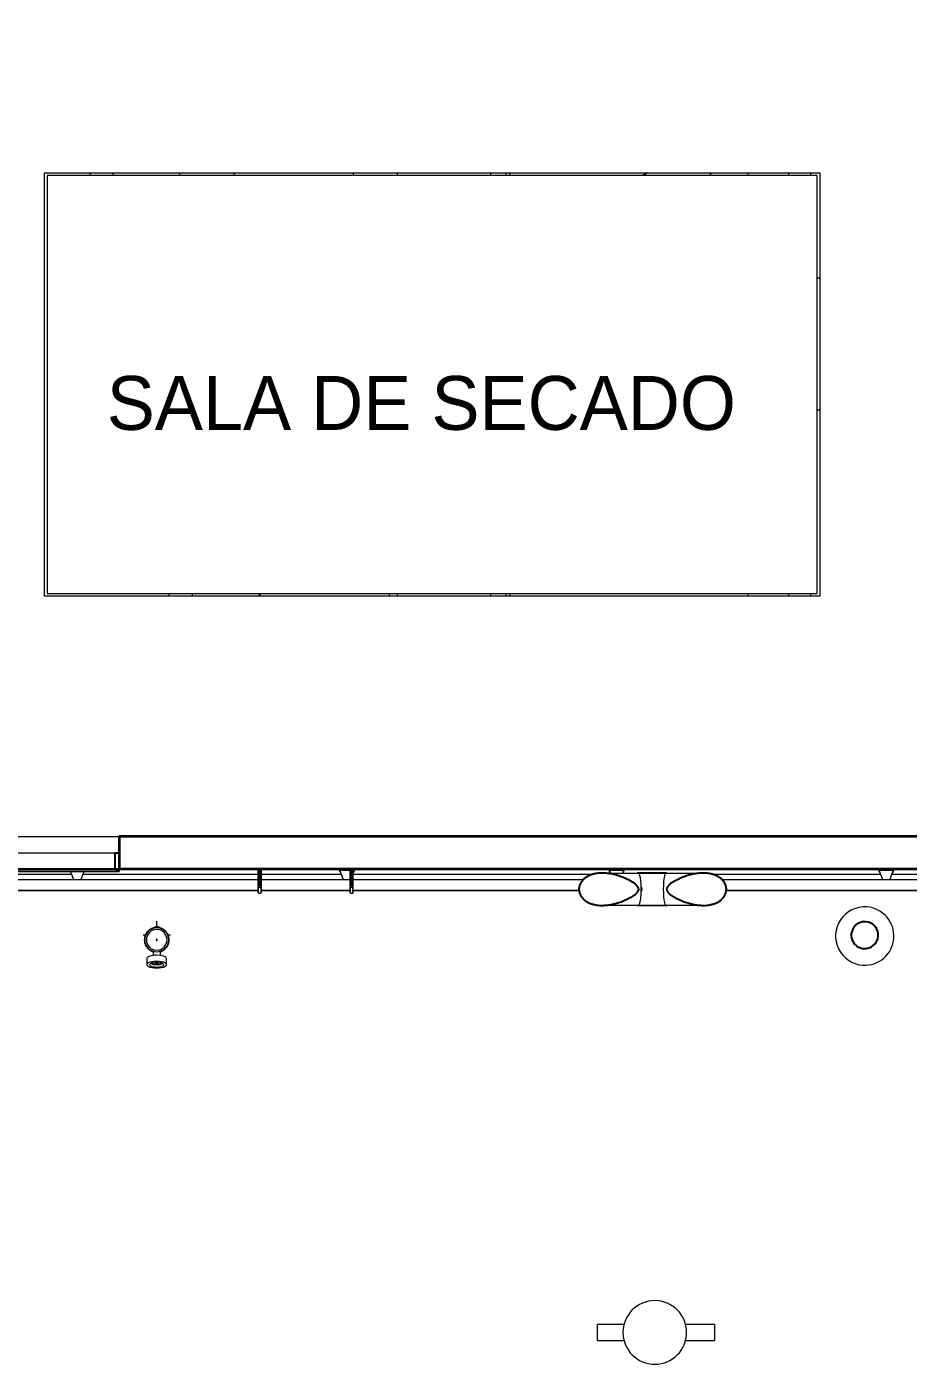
# Model space of a CAD drawing. Header units: metres. Extents: x -3 to 175, y -5 to 18.
# Drawn here: x 77.735 to 81.004, y 0.143 to 5.107 of the extents above; entities that cross this region are included whole.
import ezdxf

# ---------------------------------------------------------------- set-up
doc = ezdxf.new("R2010")
doc.units = ezdxf.units.M
for name, color, linetype, lineweight in [('A-FLOR', 7, 'Continuous', 9), ('A-FLOR-HRAL', 7, 'Continuous', 9), ('A-GENM', 7, 'Continuous', 9), ('A-WALL', 7, 'Continuous', 9), ('E-ELEC-EQPM', 7, 'Continuous', 9), ('G-ANNO-TEXT', 7, 'Continuous', 9), ('P-PIPE', 7, 'Continuous', 9), ('P-PIPE-CNTR', 7, 'Continuous', 9)]:
    doc.layers.add(name, color=color, linetype=linetype, lineweight=lineweight)
doc.styles.add('Century Gothic_1', font='GOTHIC.TTF', dxfattribs={"height": 0.2})

# ---------------------------------------------------------------- blocks, each defined once
blk = doc.blocks.new('Basic Wall _ Tabique exterior_Estructura Lamina Metalica - ___-2469500-N-Cubierta 01')
at = {"layer": 'A-WALL'}
for p, q in [((7.5694, 1.961), (6.6099, 1.961)), ((8.2608, 1.961), (7.6099, 1.961)), ((8.5694, 1.961), (8.2719, 1.961)), ((9.5011, 1.961), (8.6119, 1.961)), ((10.5694, 1.961), (9.9456, 1.961)), ((11.5694, 1.961), (10.6099, 1.961))]:
    blk.add_line(p, q, dxfattribs=at)
blk = doc.blocks.new('Bolardo - Bolardo-2116282-N-Cubierta 01')
at = {"layer": 'A-GENM'}
for p, q in [((-0.1171, 0.0268), (-0.2169, 0.0268)), ((-0.2169, -0.0332), (-0.2169, 0.0268)), ((0.2173, 0.0268), (0.1094, 0.0268)), ((0.2173, 0.0268), (0.2173, -0.0332)), ((-0.2169, -0.0332), (-0.1171, -0.0332)), ((0.1094, -0.0332), (0.2173, -0.0332))]:
    blk.add_line(p, q, dxfattribs=at)
for start, end in [(90, 270), (0, 90), (270, 0)]:
    blk.add_arc((-0.0038, -0.0032), 0.118, start, end, dxfattribs=at)
blk = doc.blocks.new('Railing - Railing-2694456-N-Cubierta 01')
at = {"layer": 'A-FLOR-HRAL'}
for p, q in [((8.2608, 1.941), (6.7935, 1.941)), ((8.6008, 1.941), (8.2719, 1.941)), ((9.4654, 1.941), (8.6119, 1.941)), ((12.0202, 1.941), (9.9813, 1.941)), ((3.5213, 1.901), (8.2609, 1.901)), ((8.2707, 1.901), (8.602, 1.901)), ((8.6119, 1.901), (9.4511, 1.901)), ((9.9956, 1.901), (12.0202, 1.901))]:
    blk.add_line(p, q, dxfattribs=at)
blk = doc.blocks.new('Handrail Type - Handrail_Internal_-2694641-N-Cubierta 01')
at = {"layer": 'A-FLOR-HRAL'}
for p, q in [((8.2608, 1.941), (6.7935, 1.941)), ((8.6008, 1.941), (8.2719, 1.941)), ((9.4654, 1.941), (8.6119, 1.941)), ((12.0202, 1.941), (9.9813, 1.941)), ((3.5213, 1.901), (8.2609, 1.901)), ((8.2707, 1.901), (8.602, 1.901)), ((8.6119, 1.901), (9.4511, 1.901)), ((9.9956, 1.901), (12.0202, 1.901))]:
    blk.add_line(p, q, dxfattribs=at)
blk = doc.blocks.new('Handrail Type - Handrail_Internal_-V128-N-Cubierta 01')
at = {"layer": 'A-FLOR-HRAL'}
for p, q in [((8.2608, 1.941), (6.7935, 1.941)), ((8.6008, 1.941), (8.2719, 1.941)), ((9.4654, 1.941), (8.6119, 1.941)), ((12.0202, 1.941), (9.9813, 1.941)), ((8.2609, 1.901), (3.5213, 1.901)), ((8.602, 1.901), (8.2707, 1.901)), ((9.4511, 1.901), (8.6119, 1.901)), ((12.0202, 1.901), (9.9956, 1.901))]:
    blk.add_line(p, q, dxfattribs=at)
blk = doc.blocks.new('Gerflor-Aluminium_Brackets-Escort_Wall_Mounted-55mm - Escort_Wall_Mounted_Bracket_55mm-2694134-N-Cubierta 01')
at = {"layer": 'A-FLOR-HRAL'}
for p, q in [((-0.0275, 0.0595), (-0.0275, 0.055)), ((-0.0275, 0.055), (0.0275, 0.055)), ((0.0275, 0.055), (0.0275, 0.0595))]:
    blk.add_line(p, q, dxfattribs=at)
for centre, radius, start, end in [((-0.1313, -0.0058), 0.1203, 13.8709, 27.0168), ((0.1327, -0.0062), 0.1218, 153.1183, 166.1019)]:
    blk.add_arc(centre, radius, start, end, dxfattribs=at)
for points, knots in [([(-0.0275, 0.055), (-0.0275, 0.055), (-0.0274, 0.0549), (-0.0272, 0.0544), (-0.0269, 0.054), (-0.0267, 0.0535), (-0.0264, 0.0531), (-0.026, 0.0525), (-0.0257, 0.0519), (-0.0255, 0.0515), (-0.0253, 0.0512), (-0.0249, 0.0503), (-0.0245, 0.0495), (-0.0241, 0.0488)], [0, 0, 0, 0, 0.142857, 0.285714, 0.357143, 0.428571, 0.5, 0.571429, 0.678571, 0.705357, 0.732143, 0.785714, 1, 1, 1, 1]), ([(0.0241, 0.0488), (0.0244, 0.0493), (0.0248, 0.0501), (0.0254, 0.0512), (0.0258, 0.052), (0.0261, 0.0525), (0.0264, 0.0531), (0.0267, 0.0535), (0.0269, 0.054), (0.0272, 0.0544), (0.0274, 0.0549), (0.0275, 0.055), (0.0275, 0.055)], [0, 0, 0, 0, 0.142857, 0.285714, 0.357143, 0.428571, 0.5, 0.571429, 0.642857, 0.714286, 0.857143, 1, 1, 1, 1])]:
    blk.add_open_spline(points, degree=3, knots=knots, dxfattribs=at)
for points in [[(-0.023, 0.0465), (-0.0242, 0.0492), (-0.0256, 0.0518), (-0.0271, 0.0543)], [(0.0271, 0.0543), (0.0256, 0.0518), (0.0243, 0.0492), (0.023, 0.0465)], [(-0.0178, 0.0341), (-0.0185, 0.036), (-0.0192, 0.0378), (-0.0199, 0.0396)], [(-0.0138, 0.02), (-0.0143, 0.0222), (-0.0148, 0.0245), (-0.0155, 0.0267)], [(-0.0145, 0.023), (-0.0142, 0.022), (-0.014, 0.021), (-0.0138, 0.02)], [(0.0155, 0.0267), (0.0149, 0.0245), (0.0143, 0.0222), (0.0138, 0.02)], [(0.0138, 0.02), (0.0141, 0.021), (0.0143, 0.022), (0.0145, 0.023)], [(0.02, 0.0396), (0.0192, 0.0378), (0.0185, 0.0359), (0.0178, 0.0341)]]:
    blk.add_open_spline(points, degree=3, dxfattribs=at)
blk = doc.blocks.new('Gerflor-Aluminium_Brackets-Escort_Wall_Mounted-55mm - Escort_Wall_Mounted_Bracket_55mm-V130-N-Cubierta 01')
at = {"layer": 'A-FLOR-HRAL'}
for p, q in [((-0.0275, 0.0595), (-0.0275, 0.055)), ((-0.0275, 0.055), (0.0275, 0.055)), ((0.0275, 0.055), (0.0275, 0.0595))]:
    blk.add_line(p, q, dxfattribs=at)
for centre, radius, start, end in [((-0.1313, -0.0058), 0.1203, 24.9441, 27.0168), ((0.1327, -0.0062), 0.1218, 153.1183, 155.1647)]:
    blk.add_arc(centre, radius, start, end, dxfattribs=at)
for points, knots in [([(-0.0275, 0.055), (-0.0275, 0.055), (-0.0274, 0.0549), (-0.0272, 0.0544), (-0.0269, 0.054), (-0.0267, 0.0535), (-0.0264, 0.0531), (-0.026, 0.0525), (-0.0257, 0.0519), (-0.0255, 0.0515), (-0.0253, 0.0512), (-0.0249, 0.0503), (-0.0245, 0.0495), (-0.0241, 0.0488)], [0, 0, 0, 0, 0.142857, 0.285714, 0.357143, 0.428571, 0.5, 0.571429, 0.678571, 0.705357, 0.732143, 0.785714, 1, 1, 1, 1]), ([(0.0241, 0.0488), (0.0244, 0.0493), (0.0248, 0.0501), (0.0254, 0.0512), (0.0258, 0.052), (0.0261, 0.0525), (0.0264, 0.0531), (0.0267, 0.0535), (0.0269, 0.054), (0.0272, 0.0544), (0.0274, 0.0549), (0.0275, 0.055), (0.0275, 0.055)], [0, 0, 0, 0, 0.142857, 0.285714, 0.357143, 0.428571, 0.5, 0.571429, 0.642857, 0.714286, 0.857143, 1, 1, 1, 1])]:
    blk.add_open_spline(points, degree=3, knots=knots, dxfattribs=at)
for points in [[(-0.023, 0.0465), (-0.0242, 0.0492), (-0.0256, 0.0518), (-0.0271, 0.0543)], [(0.0271, 0.0543), (0.0256, 0.0518), (0.0243, 0.0492), (0.023, 0.0465)]]:
    blk.add_open_spline(points, degree=3, dxfattribs=at)
blk = doc.blocks.new('Gerflor-Aluminium_Brackets-Escort_Wall_Mounted-55mm - Escort_Wall_Mounted_Bracket_55mm-V131-N-Cubierta 01')
at = {"layer": 'A-FLOR-HRAL'}
for p, q in [((-0.0275, 0.0595), (-0.0275, 0.055)), ((-0.0275, 0.055), (0.0113, 0.055)), ((0.0223, 0.055), (0.0275, 0.055)), ((0.0275, 0.055), (0.0275, 0.0595))]:
    blk.add_line(p, q, dxfattribs=at)
for centre, radius, start, end in [((-0.1313, -0.0058), 0.1203, 13.8709, 27.0168), ((0.1327, -0.0062), 0.1218, 153.1183, 155.2303)]:
    blk.add_arc(centre, radius, start, end, dxfattribs=at)
for points, knots in [([(-0.0275, 0.055), (-0.0275, 0.055), (-0.0274, 0.0549), (-0.0272, 0.0544), (-0.0269, 0.054), (-0.0267, 0.0535), (-0.0264, 0.0531), (-0.026, 0.0525), (-0.0257, 0.0519), (-0.0255, 0.0515), (-0.0253, 0.0512), (-0.0249, 0.0503), (-0.0245, 0.0495), (-0.0241, 0.0488)], [0, 0, 0, 0, 0.142857, 0.285714, 0.357143, 0.428571, 0.5, 0.571429, 0.678571, 0.705357, 0.732143, 0.785714, 1, 1, 1, 1]), ([(0.0241, 0.0488), (0.0244, 0.0493), (0.0248, 0.0501), (0.0254, 0.0512), (0.0258, 0.052), (0.0261, 0.0525), (0.0264, 0.0531), (0.0267, 0.0535), (0.0269, 0.054), (0.0272, 0.0544), (0.0274, 0.0549), (0.0275, 0.055), (0.0275, 0.055)], [0, 0, 0, 0, 0.142857, 0.285714, 0.357143, 0.428571, 0.5, 0.571429, 0.642857, 0.714286, 0.857143, 1, 1, 1, 1])]:
    blk.add_open_spline(points, degree=3, knots=knots, dxfattribs=at)
for points in [[(-0.023, 0.0465), (-0.0242, 0.0492), (-0.0256, 0.0518), (-0.0271, 0.0543)], [(0.0271, 0.0543), (0.0256, 0.0518), (0.0243, 0.0492), (0.023, 0.0465)], [(-0.0178, 0.0341), (-0.0185, 0.036), (-0.0192, 0.0378), (-0.0199, 0.0396)], [(-0.0138, 0.02), (-0.0143, 0.0222), (-0.0148, 0.0245), (-0.0155, 0.0267)], [(-0.0145, 0.023), (-0.0142, 0.022), (-0.014, 0.021), (-0.0138, 0.02)]]:
    blk.add_open_spline(points, degree=3, dxfattribs=at)
blk = doc.blocks.new('Gerflor-Aluminium_Brackets-Escort_Wall_Mounted-55mm - Escort_Wall_Mounted_Bracket_55mm-V132-N-Cubierta 01')
at = {"layer": 'A-FLOR-HRAL'}
for centre, radius, start, end in [((-0.1313, -0.0058), 0.1203, 13.8709, 27.0168), ((0.1327, -0.0062), 0.1218, 153.1183, 166.1019)]:
    blk.add_arc(centre, radius, start, end, dxfattribs=at)
for points in [[(-0.023, 0.0465), (-0.0236, 0.0478), (-0.0242, 0.0491), (-0.0249, 0.0503)], [(-0.0248, 0.0501), (-0.0246, 0.0497), (-0.0243, 0.0493), (-0.0241, 0.0488)], [(0.0249, 0.0503), (0.0242, 0.0491), (0.0236, 0.0478), (0.023, 0.0465)], [(0.0241, 0.0488), (0.0244, 0.0493), (0.0246, 0.0497), (0.0248, 0.0501)], [(-0.0178, 0.0341), (-0.0185, 0.036), (-0.0192, 0.0378), (-0.0199, 0.0396)], [(-0.0138, 0.02), (-0.0143, 0.0222), (-0.0148, 0.0245), (-0.0155, 0.0267)], [(-0.0145, 0.023), (-0.0142, 0.022), (-0.014, 0.021), (-0.0138, 0.02)], [(0.0155, 0.0267), (0.0149, 0.0245), (0.0143, 0.0222), (0.0138, 0.02)], [(0.0138, 0.02), (0.0141, 0.021), (0.0143, 0.022), (0.0145, 0.023)], [(0.02, 0.0396), (0.0192, 0.0378), (0.0185, 0.0359), (0.0178, 0.0341)]]:
    blk.add_open_spline(points, degree=3, dxfattribs=at)
blk = doc.blocks.new('M_Salvavidas - M_Salvavidas-V135-N-Cubierta 01')
at = {"layer": 'A-GENM', "lineweight": 25}
blk.add_line((-0.0427, 0.007), (-0.0427, -0.007), dxfattribs=at)
at = {"layer": 'A-GENM', "flags": 128}
for points in [[(-0.1873, 0.06), (-0.1777, 0.06), (-0.1679, 0.06), (-0.1579, 0.06), (-0.1475, 0.06), (-0.137, 0.06), (-0.1262, 0.06), (-0.1152, 0.06), (-0.104, 0.06), (-0.0927, 0.06), (-0.0812, 0.06), (-0.0696, 0.06), (-0.0579, 0.06), (-0.0461, 0.06), (-0.0342, 0.06), (-0.0222, 0.06), (-0.0102, 0.06), (0.0018, 0.06), (0.0138, 0.06), (0.0257, 0.06), (0.0377, 0.06), (0.0495, 0.06), (0.0613, 0.06), (0.073, 0.06), (0.0846, 0.06), (0.096, 0.06), (0.1073, 0.06), (0.1184, 0.06), (0.1294, 0.06), (0.1401, 0.06), (0.1506, 0.06), (0.1608, 0.06), (0.1708, 0.06), (0.1806, 0.06), (0.1873, 0.06)], [(-0.0539, 0.062), (-0.0421, 0.062), (-0.0303, 0.062), (-0.0184, 0.062), (-0.0065, 0.062), (0.0054, 0.062), (0.0173, 0.062), (0.0292, 0.062), (0.0411, 0.062), (0.0496, 0.062)], [(0.1873, -0.06), (0.1777, -0.06), (0.1679, -0.06), (0.1579, -0.06), (0.1475, -0.06), (0.137, -0.06), (0.1262, -0.06), (0.1152, -0.06), (0.104, -0.06), (0.0927, -0.06), (0.0812, -0.06), (0.0696, -0.06), (0.0579, -0.06), (0.0461, -0.06), (0.0342, -0.06), (0.0222, -0.06), (0.0102, -0.06), (-0.0018, -0.06), (-0.0138, -0.06), (-0.0257, -0.06), (-0.0377, -0.06), (-0.0495, -0.06), (-0.0613, -0.06), (-0.073, -0.06), (-0.0846, -0.06), (-0.096, -0.06), (-0.1073, -0.06), (-0.1184, -0.06), (-0.1294, -0.06), (-0.1401, -0.06), (-0.1506, -0.06), (-0.1608, -0.06), (-0.1708, -0.06), (-0.1806, -0.06), (-0.1873, -0.06)], [(0.0496, -0.062), (0.0378, -0.062), (0.026, -0.062), (0.0141, -0.062), (0.0022, -0.062), (-0.0098, -0.062), (-0.0217, -0.062), (-0.0335, -0.062), (-0.0453, -0.062), (-0.0539, -0.062)]]:
    blk.add_lwpolyline(points, dxfattribs=at)
at = {"layer": 'A-GENM'}
for centre, ratio, start_param, end_param in [((-0.0539, 0), 0.181884, 4.824867, 6.509419), ((0.0496, 0), 0.165401, 6.035339, 7.853982), ((0.0496, 0), 0.165401, 1.570796, 3.389438), ((-0.0539, 0), 0.181884, 2.915359, 4.599911)]:
    blk.add_ellipse(centre, major_axis=(0, 0.062), ratio=ratio, start_param=start_param, end_param=end_param, dxfattribs=at)
at = {"layer": 'A-GENM', "lineweight": 25}
for points, knots in [([(-0.1873, 0.06), (-0.1938, 0.0601), (-0.2034, 0.0594), (-0.2145, 0.0574), (-0.2208, 0.0559), (-0.2255, 0.0545), (-0.23, 0.0529), (-0.2345, 0.0511), (-0.239, 0.049), (-0.2432, 0.0467), (-0.2473, 0.0441), (-0.2513, 0.0413), (-0.255, 0.0382), (-0.2585, 0.0349), (-0.2616, 0.0312), (-0.2646, 0.0273), (-0.2672, 0.0231), (-0.2693, 0.0189), (-0.271, 0.0144), (-0.2723, 0.0096), (-0.2731, 0.0048), (-0.2734, 0), (-0.2731, -0.0048), (-0.2723, -0.0096), (-0.271, -0.0144), (-0.2693, -0.0189), (-0.2672, -0.0232), (-0.2646, -0.0273), (-0.2616, -0.0312), (-0.2585, -0.0349), (-0.255, -0.0382), (-0.2512, -0.0413), (-0.2472, -0.0441), (-0.2432, -0.0467), (-0.2389, -0.049), (-0.2345, -0.0511), (-0.23, -0.0529), (-0.2254, -0.0545), (-0.2208, -0.0559), (-0.2145, -0.0574), (-0.2034, -0.0594), (-0.1938, -0.0601), (-0.1873, -0.06)], [0, 0, 0, 0, 0.083333, 0.125, 0.145833, 0.166667, 0.1875, 0.208333, 0.229167, 0.25, 0.270833, 0.291667, 0.3125, 0.333333, 0.354167, 0.375, 0.395833, 0.416667, 0.4375, 0.458333, 0.479167, 0.5, 0.520833, 0.541667, 0.5625, 0.583333, 0.604167, 0.625, 0.645833, 0.666667, 0.6875, 0.708333, 0.729167, 0.75, 0.770833, 0.791667, 0.8125, 0.833333, 0.854167, 0.875, 0.916667, 1, 1, 1, 1]), ([(-0.1873, -0.06), (-0.1808, -0.06), (-0.1679, -0.0592), (-0.1487, -0.0559), (-0.13, -0.051), (-0.1148, -0.0457), (-0.1028, -0.0408), (-0.094, -0.0368), (-0.0868, -0.0331), (-0.0818, -0.0304), (-0.079, -0.0288), (-0.0773, -0.0278), (-0.076, -0.0269), (-0.0746, -0.0261), (-0.0721, -0.0246), (-0.0686, -0.0224), (-0.0653, -0.02), (-0.0632, -0.0182), (-0.0622, -0.0173), (-0.0617, -0.0167), (-0.0613, -0.0163), (-0.0609, -0.0158), (-0.0603, -0.0152), (-0.0594, -0.0142), (-0.058, -0.0126), (-0.0563, -0.0105), (-0.0543, -0.0077), (-0.0527, -0.0049), (-0.0518, -0.002), (-0.0516, 0), (-0.0518, 0.0021), (-0.0527, 0.0049), (-0.0544, 0.0078), (-0.0564, 0.0106), (-0.058, 0.0126), (-0.0594, 0.0142), (-0.0603, 0.0153), (-0.0609, 0.0159), (-0.0613, 0.0163), (-0.0617, 0.0167), (-0.0622, 0.0173), (-0.0632, 0.0182), (-0.0653, 0.02), (-0.0686, 0.0224), (-0.0721, 0.0246), (-0.0746, 0.0261), (-0.076, 0.0269), (-0.077, 0.0276), (-0.078, 0.0282), (-0.0794, 0.029), (-0.0819, 0.0304), (-0.0854, 0.0324), (-0.0897, 0.0346), (-0.0955, 0.0374), (-0.1028, 0.0408), (-0.1147, 0.0457), (-0.13, 0.051), (-0.1488, 0.056), (-0.1679, 0.0592), (-0.1808, 0.06), (-0.1873, 0.06)], [0, 0, 0, 0, 0.0625, 0.125, 0.1875, 0.25, 0.28125, 0.3125, 0.34375, 0.359375, 0.367188, 0.375, 0.378906, 0.382812, 0.390625, 0.40625, 0.421875, 0.429688, 0.433594, 0.435547, 0.4375, 0.439453, 0.441406, 0.445312, 0.453125, 0.460938, 0.46875, 0.484375, 0.492188, 0.5, 0.507812, 0.515625, 0.53125, 0.539062, 0.546875, 0.554688, 0.558594, 0.560547, 0.5625, 0.564453, 0.566406, 0.570312, 0.578125, 0.59375, 0.609375, 0.617188, 0.621094, 0.625, 0.628906, 0.632812, 0.640625, 0.65625, 0.671875, 0.6875, 0.71875, 0.75, 0.8125, 0.875, 0.9375, 1, 1, 1, 1]), ([(0.1873, 0.06), (0.1808, 0.06), (0.1679, 0.0592), (0.1487, 0.0559), (0.13, 0.051), (0.1148, 0.0457), (0.1028, 0.0408), (0.094, 0.0368), (0.0868, 0.0331), (0.0818, 0.0304), (0.079, 0.0288), (0.0773, 0.0278), (0.076, 0.0269), (0.0746, 0.0261), (0.0721, 0.0246), (0.0686, 0.0224), (0.0653, 0.02), (0.0632, 0.0182), (0.0622, 0.0173), (0.0617, 0.0167), (0.0613, 0.0163), (0.0609, 0.0158), (0.0603, 0.0152), (0.0594, 0.0142), (0.058, 0.0126), (0.0563, 0.0105), (0.0543, 0.0077), (0.0527, 0.0049), (0.0518, 0.002), (0.0516, 0), (0.0518, -0.0021), (0.0527, -0.0049), (0.0544, -0.0078), (0.0564, -0.0106), (0.058, -0.0126), (0.0594, -0.0142), (0.0603, -0.0153), (0.0609, -0.0159), (0.0613, -0.0163), (0.0617, -0.0167), (0.0622, -0.0173), (0.0632, -0.0182), (0.0653, -0.02), (0.0686, -0.0224), (0.0721, -0.0246), (0.0746, -0.0261), (0.076, -0.0269), (0.077, -0.0276), (0.078, -0.0282), (0.0794, -0.029), (0.0819, -0.0304), (0.0854, -0.0324), (0.0897, -0.0346), (0.0955, -0.0374), (0.1028, -0.0408), (0.1147, -0.0457), (0.13, -0.051), (0.1488, -0.056), (0.1679, -0.0592), (0.1808, -0.06), (0.1873, -0.06)], [0, 0, 0, 0, 0.0625, 0.125, 0.1875, 0.25, 0.28125, 0.3125, 0.34375, 0.359375, 0.367188, 0.375, 0.378906, 0.382812, 0.390625, 0.40625, 0.421875, 0.429688, 0.433594, 0.435547, 0.4375, 0.439453, 0.441406, 0.445312, 0.453125, 0.460938, 0.46875, 0.484375, 0.492188, 0.5, 0.507812, 0.515625, 0.53125, 0.539062, 0.546875, 0.554688, 0.558594, 0.560547, 0.5625, 0.564453, 0.566406, 0.570312, 0.578125, 0.59375, 0.609375, 0.617188, 0.621094, 0.625, 0.628906, 0.632812, 0.640625, 0.65625, 0.671875, 0.6875, 0.71875, 0.75, 0.8125, 0.875, 0.9375, 1, 1, 1, 1]), ([(0.1873, -0.06), (0.1938, -0.0601), (0.2034, -0.0594), (0.2145, -0.0574), (0.2208, -0.0559), (0.2255, -0.0545), (0.23, -0.0529), (0.2345, -0.0511), (0.239, -0.049), (0.2432, -0.0467), (0.2473, -0.0441), (0.2513, -0.0413), (0.255, -0.0382), (0.2585, -0.0349), (0.2616, -0.0312), (0.2646, -0.0273), (0.2672, -0.0231), (0.2693, -0.0189), (0.271, -0.0144), (0.2723, -0.0096), (0.2731, -0.0048), (0.2734, 0), (0.2731, 0.0048), (0.2723, 0.0096), (0.271, 0.0144), (0.2693, 0.0189), (0.2672, 0.0232), (0.2646, 0.0273), (0.2616, 0.0312), (0.2585, 0.0349), (0.255, 0.0382), (0.2512, 0.0413), (0.2472, 0.0441), (0.2432, 0.0467), (0.2389, 0.049), (0.2345, 0.0511), (0.23, 0.0529), (0.2254, 0.0545), (0.2208, 0.0559), (0.2145, 0.0574), (0.2034, 0.0594), (0.1938, 0.0601), (0.1873, 0.06)], [0, 0, 0, 0, 0.083333, 0.125, 0.145833, 0.166667, 0.1875, 0.208333, 0.229167, 0.25, 0.270833, 0.291667, 0.3125, 0.333333, 0.354167, 0.375, 0.395833, 0.416667, 0.4375, 0.458333, 0.479167, 0.5, 0.520833, 0.541667, 0.5625, 0.583333, 0.604167, 0.625, 0.645833, 0.666667, 0.6875, 0.708333, 0.729167, 0.75, 0.770833, 0.791667, 0.8125, 0.833333, 0.854167, 0.875, 0.916667, 1, 1, 1, 1])]:
    blk.add_open_spline(points, degree=3, knots=knots, dxfattribs=at)
for points in [[(-0.0405, 0), (-0.0405, 0.0013), (-0.0409, 0.0037), (-0.042, 0.0059), (-0.0427, 0.007)], [(-0.0427, -0.007), (-0.042, -0.0059), (-0.0409, -0.0037), (-0.0405, -0.0013), (-0.0405, 0)]]:
    blk.add_open_spline(points, degree=3, dxfattribs=at)
blk = doc.blocks.new('M_RVR_Modulo Ventilación_02 - M_RVR_Modulo Ventilación_02 2-2718171-N-Cubierta 01')
at = {"layer": 'A-GENM'}
for p, q in [((-0.0638, 0.0854), (-0.0864, 0.0854)), ((-0.0864, 0.0754), (-0.0638, 0.0754)), ((-0.0635, 0.0854), (-0.0662, 0.0854)), ((-0.0662, 0.0754), (-0.0635, 0.0754)), ((-0.0637, 0.0854), (-0.0638, 0.0854)), ((-0.0638, -0.2557), (-0.0864, -0.2557)), ((-0.0864, -0.2657), (-0.0638, -0.2657)), ((-0.0635, -0.2557), (-0.0662, -0.2557)), ((-0.0662, -0.2657), (-0.0635, -0.2657)), ((-0.0637, -0.2557), (-0.0638, -0.2557))]:
    blk.add_line(p, q, dxfattribs=at)
at = {"layer": 'A-GENM', "lineweight": 25}
for p, q in [((0.0003, 0.0854), (-0.0635, 0.0854)), ((-0.0635, 0.0854), (-0.0635, 0.0823)), ((-0.0635, 0.0823), (0.0003, 0.0823)), ((0.0003, 0.0774), (-0.0635, 0.0774)), ((-0.0635, 0.0774), (-0.0635, 0.0743)), ((-0.0635, 0.0743), (0.0003, 0.0743)), ((0.0003, 0.0823), (0.0003, 0.0854)), ((0.0003, 0.0743), (0.0003, 0.0774)), ((0.0003, -0.2547), (-0.0635, -0.2547)), ((-0.0635, -0.2547), (-0.0635, -0.2577)), ((-0.0635, -0.2577), (0.0003, -0.2577)), ((0.0003, -0.2627), (-0.0635, -0.2627)), ((-0.0635, -0.2627), (-0.0635, -0.2657)), ((-0.0635, -0.2657), (0.0003, -0.2657)), ((0.0003, -0.2577), (0.0003, -0.2547)), ((0.0003, -0.2657), (0.0003, -0.2627))]:
    blk.add_line(p, q, dxfattribs=at)
at = {"layer": 'A-GENM', "flags": 128}
for points in [[(-0.0914, 0.0804), (-0.0914, 0.0806), (-0.0913, 0.0808), (-0.0913, 0.081), (-0.0913, 0.0812), (-0.0913, 0.0814), (-0.0912, 0.0816), (-0.0912, 0.0818), (-0.0911, 0.082), (-0.091, 0.0822), (-0.091, 0.0823), (-0.0909, 0.0825), (-0.0908, 0.0827), (-0.0907, 0.0829), (-0.0906, 0.083), (-0.0905, 0.0832), (-0.0904, 0.0834), (-0.0902, 0.0835), (-0.0901, 0.0837), (-0.09, 0.0838), (-0.0898, 0.084), (-0.0897, 0.0841), (-0.0895, 0.0842), (-0.0894, 0.0844), (-0.0892, 0.0845), (-0.0891, 0.0846), (-0.0889, 0.0847), (-0.0887, 0.0848), (-0.0885, 0.0849), (-0.0884, 0.085), (-0.0882, 0.0851), (-0.088, 0.0851), (-0.0878, 0.0852), (-0.0876, 0.0852), (-0.0874, 0.0853), (-0.0872, 0.0853), (-0.087, 0.0853), (-0.0868, 0.0854), (-0.0866, 0.0854), (-0.0864, 0.0854), (-0.0864, 0.0854)], [(-0.0864, 0.0754), (-0.0866, 0.0754), (-0.0868, 0.0754), (-0.087, 0.0754), (-0.0872, 0.0755), (-0.0873, 0.0755), (-0.0875, 0.0755), (-0.0877, 0.0756), (-0.0879, 0.0756), (-0.0881, 0.0757), (-0.0883, 0.0758), (-0.0885, 0.0759), (-0.0887, 0.076), (-0.0888, 0.0761), (-0.089, 0.0762), (-0.0892, 0.0763), (-0.0893, 0.0764), (-0.0895, 0.0765), (-0.0897, 0.0766), (-0.0898, 0.0768), (-0.0899, 0.0769), (-0.0901, 0.0771), (-0.0902, 0.0772), (-0.0903, 0.0774), (-0.0905, 0.0775), (-0.0906, 0.0777), (-0.0907, 0.0779), (-0.0908, 0.078), (-0.0909, 0.0782), (-0.0909, 0.0784), (-0.091, 0.0786), (-0.0911, 0.0788), (-0.0911, 0.079), (-0.0912, 0.0791), (-0.0912, 0.0793), (-0.0913, 0.0795), (-0.0913, 0.0797), (-0.0913, 0.0799), (-0.0913, 0.0801), (-0.0914, 0.0803), (-0.0914, 0.0804)], [(-0.0864, 0.0854), (-0.0863, 0.0854), (-0.0862, 0.0854), (-0.0861, 0.0854), (-0.0858, 0.0854), (-0.0856, 0.0854), (-0.0852, 0.0854), (-0.0848, 0.0854), (-0.0843, 0.0854), (-0.0838, 0.0854), (-0.0832, 0.0854), (-0.0826, 0.0854), (-0.0819, 0.0854), (-0.0811, 0.0854), (-0.0803, 0.0854), (-0.0794, 0.0854), (-0.0785, 0.0854), (-0.0775, 0.0854), (-0.0765, 0.0854), (-0.0754, 0.0854), (-0.0743, 0.0854), (-0.0731, 0.0854), (-0.0719, 0.0854), (-0.0707, 0.0854), (-0.0694, 0.0854), (-0.0681, 0.0854), (-0.0667, 0.0854), (-0.0662, 0.0854)], [(-0.0662, 0.0754), (-0.0676, 0.0754), (-0.0689, 0.0754), (-0.0702, 0.0754), (-0.0715, 0.0754), (-0.0727, 0.0754), (-0.0739, 0.0754), (-0.075, 0.0754), (-0.0761, 0.0754), (-0.0771, 0.0754), (-0.0781, 0.0754), (-0.0791, 0.0754), (-0.08, 0.0754), (-0.0808, 0.0754), (-0.0816, 0.0754), (-0.0823, 0.0754), (-0.083, 0.0754), (-0.0836, 0.0754), (-0.0841, 0.0754), (-0.0846, 0.0754), (-0.0851, 0.0754), (-0.0854, 0.0754), (-0.0857, 0.0754), (-0.086, 0.0754), (-0.0862, 0.0754), (-0.0863, 0.0754), (-0.0863, 0.0754), (-0.0864, 0.0754)], [(-0.0914, -0.2607), (-0.0914, -0.2605), (-0.0913, -0.2603), (-0.0913, -0.2602), (-0.0913, -0.26), (-0.0913, -0.2598), (-0.0912, -0.2596), (-0.0912, -0.2594), (-0.0911, -0.2592), (-0.091, -0.259), (-0.091, -0.2588), (-0.0909, -0.2586), (-0.0908, -0.2584), (-0.0907, -0.2583), (-0.0906, -0.2581), (-0.0905, -0.2579), (-0.0904, -0.2578), (-0.0902, -0.2576), (-0.0901, -0.2575), (-0.09, -0.2573), (-0.0898, -0.2572), (-0.0897, -0.257), (-0.0895, -0.2569), (-0.0894, -0.2568), (-0.0892, -0.2567), (-0.0891, -0.2565), (-0.0889, -0.2564), (-0.0887, -0.2563), (-0.0885, -0.2562), (-0.0884, -0.2562), (-0.0882, -0.2561), (-0.088, -0.256), (-0.0878, -0.256), (-0.0876, -0.2559), (-0.0874, -0.2559), (-0.0872, -0.2558), (-0.087, -0.2558), (-0.0868, -0.2558), (-0.0866, -0.2558), (-0.0864, -0.2557), (-0.0864, -0.2557)], [(-0.0864, -0.2657), (-0.0866, -0.2657), (-0.0868, -0.2657), (-0.087, -0.2657), (-0.0872, -0.2657), (-0.0873, -0.2656), (-0.0875, -0.2656), (-0.0877, -0.2656), (-0.0879, -0.2655), (-0.0881, -0.2654), (-0.0883, -0.2654), (-0.0885, -0.2653), (-0.0887, -0.2652), (-0.0888, -0.2651), (-0.089, -0.265), (-0.0892, -0.2649), (-0.0893, -0.2648), (-0.0895, -0.2646), (-0.0897, -0.2645), (-0.0898, -0.2644), (-0.0899, -0.2642), (-0.0901, -0.2641), (-0.0902, -0.2639), (-0.0903, -0.2638), (-0.0905, -0.2636), (-0.0906, -0.2635), (-0.0907, -0.2633), (-0.0908, -0.2631), (-0.0909, -0.2629), (-0.0909, -0.2627), (-0.091, -0.2626), (-0.0911, -0.2624), (-0.0911, -0.2622), (-0.0912, -0.262), (-0.0912, -0.2618), (-0.0913, -0.2616), (-0.0913, -0.2614), (-0.0913, -0.2612), (-0.0913, -0.261), (-0.0914, -0.2608), (-0.0914, -0.2607)], [(-0.0864, -0.2557), (-0.0863, -0.2557), (-0.0862, -0.2557), (-0.0861, -0.2557), (-0.0858, -0.2557), (-0.0856, -0.2557), (-0.0852, -0.2557), (-0.0848, -0.2557), (-0.0843, -0.2557), (-0.0838, -0.2557), (-0.0832, -0.2557), (-0.0826, -0.2557), (-0.0819, -0.2557), (-0.0811, -0.2557), (-0.0803, -0.2557), (-0.0794, -0.2557), (-0.0785, -0.2557), (-0.0775, -0.2557), (-0.0765, -0.2557), (-0.0754, -0.2557), (-0.0743, -0.2557), (-0.0731, -0.2557), (-0.0719, -0.2557), (-0.0707, -0.2557), (-0.0694, -0.2557), (-0.0681, -0.2557), (-0.0667, -0.2557), (-0.0662, -0.2557)], [(-0.0662, -0.2657), (-0.0676, -0.2657), (-0.0689, -0.2657), (-0.0702, -0.2657), (-0.0715, -0.2657), (-0.0727, -0.2657), (-0.0739, -0.2657), (-0.075, -0.2657), (-0.0761, -0.2657), (-0.0771, -0.2657), (-0.0781, -0.2657), (-0.0791, -0.2657), (-0.08, -0.2657), (-0.0808, -0.2657), (-0.0816, -0.2657), (-0.0823, -0.2657), (-0.083, -0.2657), (-0.0836, -0.2657), (-0.0841, -0.2657), (-0.0846, -0.2657), (-0.0851, -0.2657), (-0.0854, -0.2657), (-0.0857, -0.2657), (-0.086, -0.2657), (-0.0862, -0.2657), (-0.0863, -0.2657), (-0.0863, -0.2657), (-0.0864, -0.2657)]]:
    blk.add_lwpolyline(points, dxfattribs=at)
at = {"layer": 'A-GENM', "lineweight": 25}
for centre, start, end in [((-0.0446, 0.08), 360, 180), ((-0.0446, 0.08), 180, 360), ((-0.0446, -0.2603), 360, 180), ((-0.0446, -0.2603), 180, 360)]:
    blk.add_arc(centre, 0.005, start, end, dxfattribs=at)
at = {"layer": 'A-GENM'}
for points in [[(-0.0913, 0.0804), (-0.0913, 0.081), (-0.0911, 0.0822), (-0.0902, 0.0837), (-0.0889, 0.0848), (-0.0878, 0.0852), (-0.0872, 0.0853)], [(-0.0872, 0.0755), (-0.0878, 0.0756), (-0.0889, 0.076), (-0.0902, 0.0771), (-0.0911, 0.0786), (-0.0913, 0.0798), (-0.0913, 0.0804)], [(-0.0198, 0.0804), (-0.0198, 0.081), (-0.0198, 0.0816), (-0.02, 0.0821)], [(-0.0913, -0.2607), (-0.0913, -0.2602), (-0.0911, -0.259), (-0.0902, -0.2574), (-0.0889, -0.2563), (-0.0878, -0.2559), (-0.0872, -0.2558)], [(-0.0872, -0.2657), (-0.0878, -0.2656), (-0.0889, -0.2652), (-0.0902, -0.264), (-0.0911, -0.2625), (-0.0913, -0.2613), (-0.0913, -0.2607)], [(-0.02, -0.2625), (-0.0198, -0.2619), (-0.0198, -0.2613), (-0.0198, -0.2607)]]:
    blk.add_open_spline(points, degree=3, dxfattribs=at)
for points, knots in [([(-0.0638, 0.0854), (-0.064, 0.0854), (-0.0645, 0.0853), (-0.0651, 0.0851), (-0.0658, 0.0848), (-0.0664, 0.0843), (-0.0671, 0.0835), (-0.0677, 0.0822), (-0.0679, 0.081), (-0.0679, 0.0804)], [-0.5, -0.5, -0.5, -0.5, -0.4444444, -0.3888889, -0.3333333, -0.2777778, -0.2222222, -0.1111111, 0, 0, 0, 0]), ([(-0.0679, 0.0804), (-0.0679, 0.0798), (-0.0677, 0.0786), (-0.0671, 0.0773), (-0.0664, 0.0765), (-0.0658, 0.076), (-0.0651, 0.0757), (-0.0645, 0.0754), (-0.064, 0.0754), (-0.0638, 0.0754)], [-1, -1, -1, -1, -0.8888889, -0.7777778, -0.7222222, -0.6666667, -0.6111111, -0.5555556, -0.5, -0.5, -0.5, -0.5]), ([(-0.0206, 0.0774), (-0.0204, 0.0778), (-0.0199, 0.0787), (-0.0198, 0.0798), (-0.0198, 0.0804)], [-0.2052362, -0.2052362, -0.2052362, -0.2052362, -0.1111111, 0, 0, 0, 0]), ([(-0.0638, -0.2557), (-0.064, -0.2557), (-0.0645, -0.2558), (-0.0651, -0.256), (-0.0658, -0.2564), (-0.0664, -0.2569), (-0.0671, -0.2577), (-0.0677, -0.259), (-0.0679, -0.2602), (-0.0679, -0.2607)], [-0.5, -0.5, -0.5, -0.5, -0.4444444, -0.3888889, -0.3333333, -0.2777778, -0.2222222, -0.1111111, 0, 0, 0, 0]), ([(-0.0679, -0.2607), (-0.0679, -0.2613), (-0.0677, -0.2625), (-0.0671, -0.2638), (-0.0664, -0.2646), (-0.0658, -0.2651), (-0.0651, -0.2655), (-0.0645, -0.2657), (-0.064, -0.2657), (-0.0638, -0.2657)], [-1, -1, -1, -1, -0.8888889, -0.7777778, -0.7222222, -0.6666667, -0.6111111, -0.5555556, -0.5, -0.5, -0.5, -0.5]), ([(-0.0198, -0.2607), (-0.0198, -0.2602), (-0.0199, -0.2591), (-0.0204, -0.2581), (-0.0206, -0.2577)], [-1, -1, -1, -1, -0.8888889, -0.7948763, -0.7948763, -0.7948763, -0.7948763])]:
    blk.add_open_spline(points, degree=3, knots=knots, dxfattribs=at)
blk = doc.blocks.new('Rejilla Ventilacion Cubierta 60 x 70 - Rejilla Ventilacion Cubierta 60 x 70-2721777-N-Cubierta 01')
at = {"layer": 'A-GENM', "lineweight": 25}
for p, q in [((-0.3318, 0.0298), (-0.3318, -0.0298)), ((-0.3155, 0.0298), (-0.3318, 0.0298)), ((-0.3155, -0.0298), (-0.3155, 0.0298)), ((0.3318, 0.0298), (0.3155, 0.0298)), ((0.3155, 0.0298), (0.3155, -0.0298)), ((0.3318, -0.0298), (0.3318, 0.0298)), ((0.3318, -0.0296), (-0.3318, -0.0296)), ((-0.3318, -0.0296), (-0.3318, -0.0367)), ((-0.3318, -0.0298), (-0.3155, -0.0298)), ((-0.3318, -0.0367), (0.3318, -0.0367)), ((0.3155, -0.0298), (0.3318, -0.0298)), ((0.3318, -0.0367), (0.3318, -0.0296))]:
    blk.add_line(p, q, dxfattribs=at)
at = {"layer": 'A-GENM'}
for p, q in [((-0.25, 0.0298), (-0.3155, 0.0298)), ((0.25, 0.0298), (-0.25, 0.0298)), ((0.3155, 0.0298), (0.25, 0.0298)), ((0.3297, -0.0385), (-0.3297, -0.0385))]:
    blk.add_line(p, q, dxfattribs=at)
at = {"layer": 'A-GENM', "flags": 128}
for points in [[(-0.3318, -0.0367), (-0.3307, -0.0376), (-0.3297, -0.0385)], [(0.3297, -0.0385), (0.3307, -0.0376), (0.3318, -0.0367)]]:
    blk.add_lwpolyline(points, dxfattribs=at)
blk = doc.blocks.new('M_Tubería Escape - M_Tubería Escape-2724373-N-Cubierta 01')
at = {"layer": 'A-GENM'}
for start, end in [(86.0971, 266.0971), (266.0971, 86.0971)]:
    blk.add_arc((-0.05, 0), 0.1083, start, end, dxfattribs=at)
at = {"layer": 'A-GENM', "lineweight": 25}
for start, end in [(86.0971, 266.0971), (266.0971, 86.0971)]:
    blk.add_arc((-0.0498, 0.0034), 0.05, start, end, dxfattribs=at)
blk = doc.blocks.new('M_Conexión toma de agua potable-4 - M_Conexión toma de agua potable-4-3020589-N-Cubierta 01')
at = {"layer": 'P-PIPE'}
for p, q in [((-0.0365, 0.092), (-0.0365, 0.0808)), ((-0.0365, 0.0808), (-0.0365, 0.0697)), ((-0.0135, 0.0584), (-0.0135, 0.0435)), ((-0.0047, 0.086), (-0.0047, 0.0835)), ((0.0047, 0.0835), (0.0047, 0.086)), ((0.0135, 0.0435), (0.0135, 0.0584)), ((0.0365, 0.0808), (0.0365, 0.092)), ((0.0365, 0.0697), (0.0365, 0.0808))]:
    blk.add_line(p, q, dxfattribs=at)
at = {"layer": 'P-PIPE', "flags": 128}
for points in [[(-0.0121, 0.0445), (-0.0139, 0.0439), (-0.0156, 0.0434), (-0.0173, 0.0427), (-0.019, 0.042), (-0.0207, 0.0412), (-0.0223, 0.0403), (-0.0239, 0.0394), (-0.0255, 0.0384), (-0.027, 0.0374), (-0.0285, 0.0363), (-0.0299, 0.0351), (-0.0313, 0.0339), (-0.0326, 0.0326), (-0.0339, 0.0313), (-0.0351, 0.0299), (-0.0363, 0.0284), (-0.0374, 0.027), (-0.0384, 0.0255), (-0.0394, 0.0239), (-0.0403, 0.0223), (-0.0412, 0.0207), (-0.042, 0.019), (-0.0427, 0.0173), (-0.0434, 0.0156), (-0.044, 0.0139), (-0.0445, 0.0121), (-0.0449, 0.0103), (-0.0453, 0.0085), (-0.0456, 0.0067), (-0.0458, 0.0048), (-0.046, 0.003), (-0.0461, 0.0012), (-0.0461, -0.0007), (-0.046, -0.0025), (-0.0459, -0.0044), (-0.0457, -0.0062), (-0.0454, -0.008), (-0.045, -0.0098), (-0.0446, -0.0116), (-0.0441, -0.0134), (-0.0435, -0.0151), (-0.0429, -0.0169), (-0.0422, -0.0186), (-0.0414, -0.0202), (-0.0406, -0.0219), (-0.0397, -0.0235), (-0.0387, -0.025), (-0.0376, -0.0266), (-0.0366, -0.0281), (-0.0354, -0.0295), (-0.0342, -0.0309), (-0.0329, -0.0322), (-0.0316, -0.0335), (-0.0303, -0.0348), (-0.0288, -0.0359), (-0.0274, -0.0371), (-0.0259, -0.0381), (-0.0243, -0.0391), (-0.0227, -0.0401), (-0.0211, -0.041), (-0.0195, -0.0418), (-0.0178, -0.0425), (-0.0161, -0.0432), (-0.0143, -0.0438), (-0.0126, -0.0443), (-0.0108, -0.0448), (-0.009, -0.0452), (-0.0072, -0.0455), (-0.0053, -0.0458), (-0.0035, -0.046), (-0.0017, -0.0461), (0, -0.0461)], [(0, -0.0461), (0.0018, -0.046), (0.0037, -0.0459), (0.0055, -0.0458), (0.0073, -0.0455), (0.0092, -0.0452), (0.011, -0.0448), (0.0127, -0.0443), (0.0145, -0.0437), (0.0162, -0.0431), (0.0179, -0.0424), (0.0196, -0.0417), (0.0213, -0.0409), (0.0229, -0.04), (0.0245, -0.039), (0.026, -0.038), (0.0275, -0.037), (0.029, -0.0358), (0.0304, -0.0346), (0.0317, -0.0334), (0.0331, -0.0321), (0.0343, -0.0308), (0.0355, -0.0294), (0.0367, -0.0279), (0.0378, -0.0264), (0.0388, -0.0249), (0.0397, -0.0233), (0.0406, -0.0217), (0.0415, -0.0201), (0.0422, -0.0184), (0.043, -0.0167), (0.0436, -0.015), (0.0441, -0.0132), (0.0446, -0.0114), (0.0451, -0.0096), (0.0454, -0.0078), (0.0457, -0.006), (0.0459, -0.0042), (0.046, -0.0023), (0.0461, -0.0005), (0.0461, 0.0013), (0.046, 0.0032), (0.0458, 0.005), (0.0456, 0.0069), (0.0453, 0.0087), (0.0449, 0.0105), (0.0444, 0.0123), (0.0439, 0.014), (0.0433, 0.0158), (0.0426, 0.0175), (0.0419, 0.0192), (0.0411, 0.0208), (0.0402, 0.0225), (0.0393, 0.0241), (0.0383, 0.0256), (0.0373, 0.0271), (0.0361, 0.0286), (0.035, 0.03), (0.0337, 0.0314), (0.0325, 0.0327), (0.0311, 0.034), (0.0297, 0.0352), (0.0283, 0.0364), (0.0268, 0.0375), (0.0253, 0.0385), (0.0238, 0.0395), (0.0222, 0.0404), (0.0205, 0.0413), (0.0189, 0.042), (0.0172, 0.0428), (0.0154, 0.0434), (0.0137, 0.044), (0.0121, 0.0445)]]:
    blk.add_lwpolyline(points, dxfattribs=at)
at = {"layer": 'P-PIPE'}
for radius, start, end in [(0.0446, 90, 270), (0.0384, 0, 180), (0.0384, 180, 360), (0.00212, 90, 270), (0.0446, 270, 90), (0.00212, 270, 90)]:
    blk.add_arc((0, 0), radius, start, end, dxfattribs=at)
for centre, major_axis, start_param, end_param in [((0, 0.092), (-0.0365, 0), 4.712389, 7.853982), ((0, 0.092), (-0.0264, 0), 4.712389, 7.853982), ((0, 0.092), (-0.0365, 0), 1.570796, 4.712389), ((0, 0.092), (-0.0264, 0), 1.570796, 4.712389), ((0, 0.0697), (0.0365, 0), 3.141593, 4.712389), ((0, 0.0831), (-0.0264, 0), 4.712389, 5.73365), ((0, 0.0831), (-0.0193, 0), 4.712389, 5.912331), ((0, 0.086), (0.00473, 0), 1.570796, 4.712389), ((0, 0.0831), (0.0264, 0), 0.549536, 1.570796), ((0, 0.0831), (0.0193, 0), 0.370854, 1.570796), ((0, 0.086), (0.00473, 0), 4.712389, 7.853982), ((0, 0.0697), (-0.0365, 0), 1.570796, 3.141593)]:
    blk.add_ellipse(centre, major_axis=major_axis, ratio=0.34202, start_param=start_param, end_param=end_param, dxfattribs=at)
for points, knots in [([(-0.0133, 0.0439), (-0.0134, 0.0438), (-0.0136, 0.0436), (-0.0133, 0.043), (-0.0122, 0.0424), (-0.0108, 0.042), (-0.0103, 0.0419)], [0.4444444, 0.4444444, 0.4444444, 0.4444444, 0.5, 0.5555556, 0.6666667, 0.7271684, 0.7271684, 0.7271684, 0.7271684]), ([(0.0109, 0.0421), (0.0112, 0.0421), (0.0124, 0.0425), (0.0134, 0.0431), (0.0136, 0.0436), (0.0134, 0.0438), (0.0133, 0.0439), (0.0133, 0.0439)], [0.2975777, 0.2975777, 0.2975777, 0.2975777, 0.3333333, 0.4444444, 0.5138889, 0.5486111, 0.5555556, 0.5555556, 0.5555556, 0.5555556])]:
    blk.add_open_spline(points, degree=3, knots=knots, dxfattribs=at)
blk = doc.blocks.new('M_Generador - M_Generador-3046588-N-Cubierta 01')
at = {"layer": 'E-ELEC-EQPM'}
for p, q in [((1.5356, 0.5779), (2.8312, 0.5779)), ((1.5356, 0.5779), (1.5356, -0.5779)), ((2.8312, 0.5779), (2.8312, -0.5779)), ((-1.7935, -0.1876), (-1.7935, -0.1976)), ((-1.7935, -0.1876), (-1.7935, -0.1976)), ((-1.7061, -0.1976), (-1.7061, -0.1876)), ((-1.4605, -0.1876), (-1.4605, -0.1976)), ((-1.2591, -0.1876), (-1.2591, -0.1976)), ((-0.8147, -0.1976), (-0.8147, -0.1876)), ((-0.6536, -0.1876), (-0.6536, -0.1976)), ((-0.3056, -0.1976), (-0.3056, -0.1876)), ((-0.25, -0.1876), (-0.25, -0.1976)), ((-0.235, -0.1976), (-0.235, -0.1876)), ((0.5043, -0.1976), (0.5141, -0.1876)), ((0.6467, -0.1876), (0.6467, -0.1976)), ((0.7977, -0.1876), (0.7977, -0.1976)), ((0.8809, -0.1976), (0.8809, -0.1876)), ((0.9142, -0.5779), (0.9042, -0.5779)), ((2.8312, -0.5779), (1.5356, -0.5779))]:
    blk.add_line(p, q, dxfattribs=at)
at = {"layer": 'E-ELEC-EQPM', "flags": 128}
blk.add_lwpolyline([(0.2754, -0.1876), (0.2691, -0.1911), (0.26, -0.1955), (0.2552, -0.1976)], dxfattribs=at)
blk = doc.blocks.new('M_Generador-2 - M_Generador-2-3055241-N-Cubierta 01')
at = {"layer": 'E-ELEC-EQPM'}
for p, q in [((0.9042, 0.5779), (0.9142, 0.5779)), ((-1.4995, -0.1036), (-1.4995, -0.1136)), ((-1.4995, -0.1036), (-1.4995, -0.1136)), ((-1.4121, -0.1136), (-1.4121, -0.1036)), ((-1.1665, -0.1036), (-1.1665, -0.1136)), ((-1.1629, -0.1036), (-1.1629, -0.1136)), ((-0.6816, -0.1136), (-0.6816, -0.1036)), ((-0.6536, -0.1036), (-0.6536, -0.1136)), ((-0.3056, -0.1136), (-0.3056, -0.1036)), ((-0.25, -0.1036), (-0.25, -0.1136)), ((-0.235, -0.1136), (-0.235, -0.1036)), ((0.6467, -0.1036), (0.6467, -0.1136)), ((0.7977, -0.1036), (0.7977, -0.1136)), ((0.8809, -0.1136), (0.8809, -0.1036))]:
    blk.add_line(p, q, dxfattribs=at)

msp = doc.modelspace()

# ---------------------------------------------------------------- linework, layer by layer
at = {"layer": 'A-FLOR'}
for p, q in [((77.8006, 2.9935), (77.8006, 4.5645)), ((77.8006, 4.5645), (80.6756, 4.5645)), ((77.8106, 4.5545), (77.8106, 3.0035)), ((80.6656, 4.5545), (77.8106, 4.5545)), ((80.6656, 3.0035), (80.6656, 4.5545)), ((80.6756, 4.5645), (80.6756, 2.9935)), ((80.6756, 2.9935), (77.8006, 2.9935)), ((77.8106, 3.0035), (80.6656, 3.0035))]:
    msp.add_line(p, q, dxfattribs=at)
at = {"layer": 'A-WALL'}
msp.add_line((77.4137, 2.101), (78.0773, 2.101), dxfattribs=at)
at = {"layer": 'A-WALL', "lineweight": 35}
for p, q in [((83.1843, 2.101), (78.0773, 2.101)), ((78.0773, 2.101), (78.0773, 1.981)), ((78.0773, 1.981), (83.2093, 1.981))]:
    msp.add_line(p, q, dxfattribs=at)
at = {"layer": 'P-PIPE', "color": 96, "true_color": 0x007f00}
msp.add_arc((78.2172, 1.7363), 0.0301, 70.5768, 108.0974, dxfattribs=at)
at = {"layer": 'P-PIPE-CNTR'}
for p, q in [((78.2172, 1.764), (78.2172, 1.7871)), ((78.1664, 1.7363), (78.1748, 1.7363)), ((78.2585, 1.7363), (78.268, 1.7363))]:
    msp.add_line(p, q, dxfattribs=at)

# ---------------------------------------------------------------- block references
at = {"layer": 'A-FLOR-HRAL'}
for name, p in [('Railing - Railing-2694456-N-Cubierta 01', (70.3325, 0)), ('Handrail Type - Handrail_Internal_-2694641-N-Cubierta 01', (70.3325, 0)), ('Handrail Type - Handrail_Internal_-V128-N-Cubierta 01', (70.3325, 0)), ('Gerflor-Aluminium_Brackets-Escort_Wall_Mounted-55mm - Escort_Wall_Mounted_Bracket_55mm-V132-N-Cubierta 01', (77.9221, 1.921)), ('Gerflor-Aluminium_Brackets-Escort_Wall_Mounted-55mm - Escort_Wall_Mounted_Bracket_55mm-V131-N-Cubierta 01', (78.9221, 1.921)), ('Gerflor-Aluminium_Brackets-Escort_Wall_Mounted-55mm - Escort_Wall_Mounted_Bracket_55mm-V130-N-Cubierta 01', (79.9221, 1.921)), ('Gerflor-Aluminium_Brackets-Escort_Wall_Mounted-55mm - Escort_Wall_Mounted_Bracket_55mm-2694134-N-Cubierta 01', (80.9221, 1.921))]:
    msp.add_blockref(name, p, dxfattribs=at)
at = {"layer": 'A-GENM'}
for name, p in [('Rejilla Ventilacion Cubierta 60 x 70 - Rejilla Ventilacion Cubierta 60 x 70-2721777-N-Cubierta 01', (77.7455, 2.0097)), ('M_Salvavidas - M_Salvavidas-V135-N-Cubierta 01', (80.0558, 1.9058)), ('M_Tubería Escape - M_Tubería Escape-2724373-N-Cubierta 01', (80.8922, 1.732)), ('Bolardo - Bolardo-2116282-N-Cubierta 01', (80.0675, 0.2641))]:
    msp.add_blockref(name, p, dxfattribs=at)
at = {"layer": 'A-GENM', "rotation": 89.9999999999999}
msp.add_blockref('M_RVR_Modulo Ventilación_02 - M_RVR_Modulo Ventilación_02 2-2718171-N-Cubierta 01', (78.6787, 1.981), dxfattribs=at)
at = {"layer": 'A-WALL'}
msp.add_blockref('Basic Wall _ Tabique exterior_Estructura Lamina Metalica - ___-2469500-N-Cubierta 01', (70.3325, 0), dxfattribs=at)
at = {"layer": 'E-ELEC-EQPM'}
for name, p in [('M_Generador - M_Generador-3046588-N-Cubierta 01', (79.7614, 4.7522)), ('M_Generador-2 - M_Generador-2-3055241-N-Cubierta 01', (79.7614, 3.1072))]:
    msp.add_blockref(name, p, dxfattribs=at)
at = {"layer": 'P-PIPE', "rotation": 180}
msp.add_blockref('M_Conexión toma de agua potable-4 - M_Conexión toma de agua potable-4-3020589-N-Cubierta 01', (78.2166, 1.718), dxfattribs=at)

# ---------------------------------------------------------------- texts
at = {"layer": 'G-ANNO-TEXT', "insert": (78.0312, 3.8107), "char_height": 0.2, "width": 2.845991, "attachment_point": 1, "style": 'Century Gothic_1'}
msp.add_mtext('SALA DE SECADO', dxfattribs=at)

doc.saveas('drawing.dxf')
